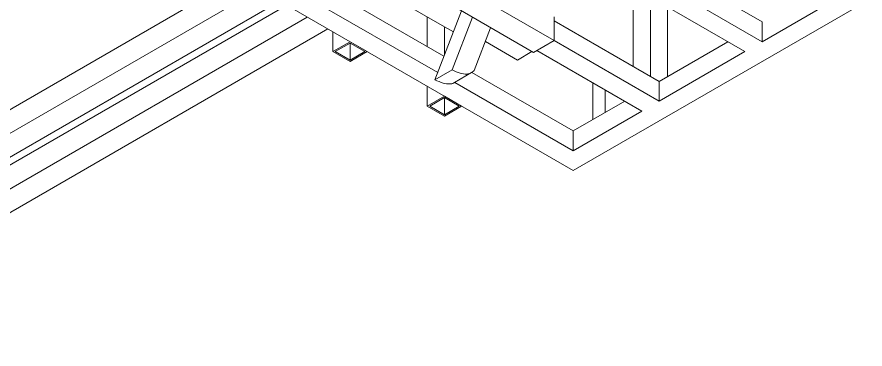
# Model space of a CAD drawing. Header units: millimetres. Extents: x 0 to 1189, y 0 to 841.
# Drawn here: x 797.8 to 867.7, y 113.5 to 140.8 of the extents above; entities that cross this region are included whole.
import ezdxf

# ---------------------------------------------------------------- set-up
doc = ezdxf.new("R2010")
doc.units = ezdxf.units.MM

msp = doc.modelspace()

# ---------------------------------------------------------------- linework, layer by layer
at = {"color": 7, "linetype": 'Continuous', "lineweight": 15}
for p, q in [((810.159, 150.783), (833, 137.597)), ((810.159, 149.15), (832.485, 136.261)), ((808.745, 148.333), (843.647, 128.184)), ((859.204, 140.431), (851.843, 144.68)), ((816.082, 144.097), (779.332, 122.882)), ((826.677, 143.697), (833.041, 140.023)), ((859.204, 138.798), (850.557, 143.789)), ((817.779, 143.118), (772.119, 116.759)), ((842.072, 138.891), (835.001, 142.973)), ((848.597, 142.961), (848.597, 136.757)), ((857.79, 137.981), (849.143, 142.973)), ((819.476, 142.138), (775.514, 116.759)), ((840.375, 137.911), (833.304, 141.993)), ((843.647, 128.184), (867.689, 142.063)), ((850.011, 142.471), (850.011, 135.94)), ((859.204, 138.798), (864.861, 142.063)), ((820.042, 141.811), (785.979, 122.147)), ((834.441, 141.337), (832.253, 135.659)), ((851.426, 141.655), (851.426, 135.94)), ((821.739, 140.832), (777.776, 115.452)), ((831.627, 138.39), (831.627, 140.84)), ((835.34, 140.817), (833.668, 136.475)), ((842.072, 140.85), (842.072, 138.891)), ((850.718, 135.532), (842.072, 140.524)), ((823.436, 139.852), (777.776, 113.493)), ((833.041, 140.023), (833.772, 139.601)), ((833.041, 137.703), (833.041, 140.023)), ((835.49, 136.43), (836.845, 139.948)), ((859.204, 140.431), (859.204, 138.798)), ((823.848, 137.981), (823.848, 139.614)), ((823.848, 137.981), (825.263, 138.798)), ((824.046, 137.981), (825.263, 138.683)), ((825.263, 138.798), (826.677, 137.981)), ((825.263, 138.683), (826.479, 137.981)), ((825.263, 137.279), (825.263, 138.683)), ((836.408, 138.813), (839.044, 137.291)), ((842.072, 138.891), (840.375, 137.911)), ((850.718, 133.899), (842.072, 138.891)), ((850.718, 135.532), (856.375, 138.798)), ((825.263, 137.165), (823.848, 137.981)), ((825.263, 137.279), (824.046, 137.981)), ((826.677, 137.981), (825.263, 137.165)), ((826.479, 137.981), (825.263, 137.279)), ((840.246, 137.985), (839.044, 137.291)), ((849.304, 133.083), (840.658, 138.074)), ((850.718, 133.899), (857.79, 137.981)), ((833.668, 136.475), (832.253, 135.659)), ((833.863, 135.436), (835.278, 136.252)), ((835.289, 136.275), (843.647, 131.45)), ((831.627, 133.491), (831.627, 135.124)), ((833.889, 135.451), (843.647, 129.817)), ((845.269, 135.412), (845.269, 132.386)), ((850.718, 135.532), (850.718, 133.899)), ((831.627, 133.491), (833.041, 134.307)), ((831.825, 133.491), (833.041, 134.193)), ((833.041, 134.307), (834.455, 133.491)), ((833.041, 134.193), (834.257, 133.491)), ((833.041, 132.789), (833.041, 134.193)), ((846.269, 132.963), (846.269, 134.835)), ((833.041, 132.674), (831.627, 133.491)), ((833.041, 132.789), (831.825, 133.491)), ((834.257, 133.491), (833.041, 132.789)), ((834.455, 133.491), (833.041, 132.674)), ((843.647, 131.45), (847.89, 133.899)), ((843.647, 129.817), (849.304, 133.083)), ((843.647, 131.45), (843.647, 129.817))]:
    msp.add_line(p, q, dxfattribs=at)
for points, knots in [([(833.668, 136.475), (833.892, 136.373), (834.311, 136.182), (834.84, 136.111), (835.235, 136.195), (835.405, 136.352), (835.49, 136.43)], [0, 0, 0, 0, 0.3224228, 0.6020333, 0.8032842, 1, 1, 1, 1]), ([(832.253, 135.659), (832.478, 135.556), (832.898, 135.363), (833.421, 135.303), (833.735, 135.345), (833.841, 135.432), (833.857, 135.445)], [0, 0, 0, 0, 0.383906, 0.716836, 0.956464, 1, 1, 1, 1])]:
    msp.add_open_spline(points, degree=3, knots=knots, dxfattribs=at)

doc.saveas('drawing.dxf')
